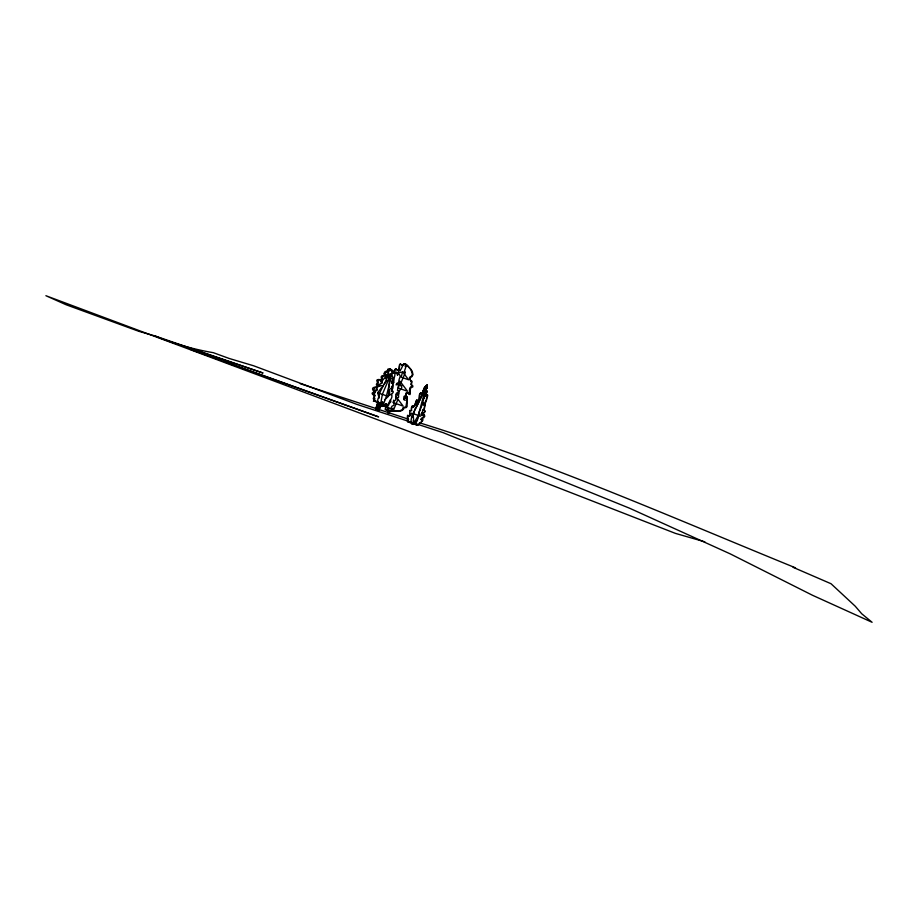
<?xml version="1.0" encoding="UTF-8"?>
<svg xmlns="http://www.w3.org/2000/svg" width="918" height="918" viewBox="0 0 918 918"><rect width="100%" height="100%" fill="white"/><g stroke="black" fill="none" stroke-linecap="round" stroke-linejoin="round"><path stroke-width="1.38" d="M389.622 395.509L389.645 389.817M389.668 379.857L389.668 377.023L382.358 394.338L380.752 403.358L382.657 401.614M380.557 402.692L378.606 410.403L380.89 403.495L381.613 403.771L381.211 405.205L383.311 402.509L383.265 403.415L383.919 402.91L386.099 397.345L390.839 378.17L390.896 373.947L389.668 375.967M384.091 404.035C383.862 406.869 383.058 404.666 381.647 403.461M391.929 391.389C393.088 386.191 390.46 390.081 393.329 391.883C393.145 393.145 390.529 394.694 391.906 395.509C392.376 398.251 389.863 400.523 388.704 403.071M385.342 378.595L390.127 369.059L390.265 370.379M384.55 399.881L388.348 396.404L389.668 377.023L388.991 379.639M392.238 380.477L391.596 381.957M392.927 372.501L392.984 371.801C391.975 369.128 390.093 369.793 387.912 369.116L387.224 371.377L385.216 371.469L383.758 373.844C388.004 375.118 383.667 375.313 381.888 375.841C379.604 377.023 383.827 381.027 380.408 380.867M383.506 404.287C383.001 407.592 386.145 407.156 386.283 404.046M390.735 376.024C389.771 370.218 385.273 382.84 383.621 384.929M399.296 369.082L399.559 366.167M392.491 385.858L392.502 386.696L391.504 386.501M393.156 373.282L395.543 368.669L397.643 370.264L399.078 368.956C399.319 358.961 401.338 368.313 404.54 363.62L407.489 365.421L412.228 371.193L412.997 374.67L411.952 376.587L409.91 377.746L410.541 380.637M396.358 393.225L396.06 394.488M424.564 390.219C421.901 393.96 419.744 401.476 415.854 407.753C414.144 408.464 414.156 415.797 411.734 416.829C411.218 418.941 411.023 420.765 410.862 422.796C411.757 423.978 412.951 421.373 412.538 423.944C414.523 422.59 415.406 425.791 418.642 424.598M381.613 406.169L380.557 405.951L380.66 404.723C376.093 402.635 375.531 401.614 373.821 399.227C371.847 398.905 375.737 396.186 374.555 394.683C374.108 393.099 375.473 391.791 375.588 390.311C378.113 390.861 376.541 387.832 377.241 386.455C382.255 386.249 378.79 384.286 379.937 384.068C382.76 382.485 381.922 379.065 382.324 376.862C389.243 374.819 381.222 373.167 386.765 371.824C387.557 368.382 391.779 368.703 393.627 371.974C397.058 373.557 392.755 379.65 392.594 385.617M421.959 415.223L422.728 409.577M423.301 405.343L423.68 402.532M424.254 398.297L425.585 388.417L422.062 394.614M385.606 404.207C384.883 407.649 387.235 402.199 387.339 404.792C390.127 403.323 388.417 407.764 385.87 404.046M385.617 373.729L385.985 374.51M381.418 403.461L378.847 410.484L377.952 410.174L380.339 404.31L378.549 410.369L381.395 403.105M418.585 413.421C421.913 412.584 416.336 418.975 418.206 417.828C416.783 421.488 415.418 426.078 411.608 423.668L411.792 422.291M425.045 391.194L425.585 388.417L413.146 413.674L413.834 423.141L416.818 420.696M397.081 373.833L397.666 373.672L397.643 375.106M411.757 407.867L411.677 408.728M409.887 413.238L410.059 415.865L407.925 415.716L408.074 421.993M397.31 375.06L397.724 372.49L394.327 373.396M422.337 394.224L422.682 393.535M412.974 423.301L413.582 424.311C414.098 422.131 415.12 426.181 416.187 423.634M389.025 376.828L388.704 377.757M393.719 400.122L393.134 402.612L403.128 406.089L395.715 396.243M399.927 381.142L398.309 388.039L407.535 391.252L400.776 382.267M380.27 403.45L377.975 410.185C379.903 409.451 380.775 404.769 381.854 403.507M396.737 373.098L396.255 372.054L393.248 373.098M389.175 412.308L388.498 412.985L389.129 410.185M379.926 402.6C378.526 403.759 380.259 405.251 380.327 403.404M385.95 406.835L385.135 409.359L388.325 410.346L387.981 412.802L389.048 413.157L389.955 410.874L398.825 411.092L402.268 409.784L403.036 407.649L405.94 406.823L406.8 401.338C406.708 395.383 406.754 394.694 404 399.846L404.058 396.381C406.812 396.128 404.758 392.835 406.904 392.514L407.959 392.996C411.034 397.31 407.89 388.44 410.931 386.742L412.228 386.214L410.771 384.149C413.743 380.718 405.859 378.354 411.413 376.277L412.434 374.349L410.862 369.334L405.802 364.171L404.574 363.643L402.543 364.767M396.094 384.883L396.851 383.368M423.267 393.432L423.921 388.268L426.996 384.894L425.527 389.117L425.585 392.17M419.342 399.319C418.654 396.691 419.515 391.034 421.867 393.627C424.001 392.537 421.385 389.289 423.99 390.919C424.759 390.471 425.195 385.916 426.457 385.858C423.898 386.558 423.198 391.779 421.959 393.684C418.493 390.62 420.823 399.525 418.241 400.259C414.787 398.814 416.359 405.171 413.456 407.225M426.732 385.285L427.329 385.009L427.111 386.065C427.926 388.05 424.472 390.15 426.721 390.712C428.476 392.043 423.737 395.084 425.849 395.761C429.567 391.676 426.514 400.064 426.354 398.848C427.857 396.083 428.006 392.766 425.149 396.151M385.663 408.613L385.95 409.876L388.899 410.53L388.83 413.089L389.691 410.794L392.319 409.933M387.683 409.21L387.385 410.082L388.566 411.264M398.894 391.401L401.728 387.832L401.602 385.296L400.11 385.847L400.099 384.837L405.056 373.213L405.251 371.882L404.287 372.559L404.161 371.985L406.261 365.789L405.251 366.603L405.515 363.953L404.436 364.492M378.4 402.497L376.323 409.279L378.4 403.243M397.953 399.537C393.065 396.255 399.582 398.481 398.596 396.783L398.469 392.732M383.426 385.193C383.058 387.029 379.008 392.468 378.962 396.702C377.206 400.019 377.723 400.959 378.113 401.9C378.721 402.818 378.514 404.712 380.477 403.059M426.629 385.514L424.942 388.647M378.078 402.394L375.726 409.061L376.609 409.371C380.339 395.589 379.375 408.728 380.947 404.264M378.009 402.371L375.634 409.038L376.678 409.382L378.755 403.369L381.119 404.849C380.431 406.846 382.978 407.099 383.311 405.09M388.348 411.757L387.947 412.779L389.025 413.146L389.989 410.885L394.958 410.782C397.678 411.826 401.786 411.574 403.576 409.141L403.702 408.028L406.318 407.523L407.11 406.502L407.156 396.484L405.779 397.85M412.033 407.053L412.274 405.94L411.287 408.085L411.585 410.139L409.795 410.484L409.956 415.28L409.107 416.026L407.741 415.234L407.408 415.923L407.431 421.339L409.302 421.982C409.841 423.818 411.62 420.777 411.643 423.244M374.969 390.598L375.91 390.655M423.462 393.615L425.585 388.417L418.298 415.395L413.834 423.141L413.249 420.651M418.723 412.974C423.473 403.438 424.277 394.66 425.814 389.209M390.391 377.723C391.607 368.956 384.263 378.239 382.095 381.131C381.211 378.882 374.303 378.709 377.596 382.198C376.346 384.229 375.313 385.778 378.514 384.883C379.559 388.211 370.126 385.583 373.11 390.483C376.942 392.824 368.875 391.825 373.672 395.256C376.128 394.797 372.754 397.161 374.659 397.976M376.07 390.678L376.587 389.232L376.805 390.575M380.465 385.927L381.532 385.353M388.934 407.569C387.166 409.967 386.053 405.343 385.571 404.333M386.65 372.111L388.107 371.32M392.181 386.375L391.642 388.222C393.753 391.229 392.904 383.483 392.204 381.44C394.097 379.547 392.307 371.87 389.473 375.588M425.929 388.98L427.019 388.084M377.493 401.568L377.585 402.222M419.342 399.789L417.954 400.718M416.416 404.517L419.951 398.32M424.541 395.348C427.191 393.294 427.386 390.196 425.941 389.932C424.265 391.688 427.868 383.001 427.145 386.088L427.134 387.993M381.096 404.287L380.052 405.882L379.788 404.368C378.836 402.692 378.055 407.856 378.618 403.45M378.652 402.21L375.898 409.13L376.483 409.313L378.595 403.3L379.696 403.713M414.018 423.921L417.529 425.206L421.075 422.36L422.498 419.583L421.27 419.87L420.914 419.101L424.391 415.888L424.001 414.718L421.041 414.959L421.798 412.997C423.864 414.454 426.537 410.794 423.806 410.289L425.344 401.694C428.006 396.794 426.101 400.65 425.275 403.587L424.105 410.461C426.514 410.851 423.141 413.628 422.028 413.123M410.208 410.713L411.689 410.679M389.381 411.528C390.207 410.598 391.47 411.907 391.676 408.728L393.271 408.258L393.592 409.772L397.804 399.743M379.191 398.079L377.631 392.812L387.086 380.396M399.996 364.687C400.902 362.656 401.223 366.339 402.566 365.341M394.396 372.456L394.855 369.943L395.945 368.898L397.517 370.39L398.492 370.172M385.181 405.435C387.809 402.6 387.109 408.051 389.37 408.659L390.506 408.739L392.078 406.135C396.668 405.022 391.848 402.899 394.12 401.223C397.769 399.502 394.396 396.289 397.115 393.088C398.492 390.047 396.909 395.991 398.125 395.383C399.066 393.065 399.812 391.068 397.437 390.322C398.435 387.201 398.332 384.653 398.791 381.452C399.02 377.539 401.418 376.575 399.33 374.533C398.963 372.719 397.173 376.265 397.999 373.511C398.469 372.674 398.997 368.439 399.961 370.803C403.002 366.752 401.602 365.754 404.93 363.746L405.802 364.951M375.955 400.822L373.419 401.327L374.98 398.802M382.336 382.508L382.06 383.254M380.522 381.05L382.336 380.27M410.805 380.74L412.056 381.349L411.425 384.516L412.928 386.019L412.618 387.155L411.643 387.144C408.453 388.899 411.941 397.804 408.625 393.374M386.168 376.759L386.053 376.954M391.745 391.63L392.525 390.781L390.609 388.36M382.186 404.356L381.475 404.23M405.251 400.374L404.379 399.33L404.574 396.668C407.454 396.519 405.251 393.076 407.5 392.847L408.292 393.007M397.264 373.351L401.212 372.123M419.136 424.288L422.75 420.628L422.831 419.537L421.213 419.572L421.695 418.459L423.657 417.874L424.77 416.29L424.391 414.925L422.808 415.395M381.831 405.033L380.224 405.492L379.949 403.553M381.326 404.746L379.65 405.159L379.318 403.197M388.658 369.38L390.758 369.208L391.814 372.501L394.189 371.205L394.063 373.27M407.982 421.936L409.049 421.832C409.68 423.68 411.849 420.547 411.505 423.611L413.88 424.426M793.106 567.324L831.019 583.722L855.209 606.19L861.727 613.763L872.1 622.289L812.419 595.231L730.235 553.875L629.702 508.274L443.13 432.653L356.563 404.264L253.62 365.777L229.041 358.422L213.355 352.696A3373.294 959.769 -71 0 1 154.901 335.931L138.847 331.318L66.096 304.742L45.9 295.711L529.686 476.603L675.487 533.404L704.829 541.815M411.482 413.18L413.146 413.674M377.631 392.812L388.348 396.404M300.301 383.713L408.648 419.239M419.48 422.796C547.943 462.592 671.161 517.098 795.527 567.84M414.443 414.098L420.616 416.221M175.602 343.481L263.041 373.029L154.901 335.931M391.47 381.75L393.971 382.599L393.363 378.445M225.782 362.335L378.606 416.875L190.749 349.529M387.075 406.181C384.252 407.902 386.191 405.343 384.298 404.586M388.624 404.528C388.624 402.681 392.284 402.715 390.276 399.892M413.387 407.202L412.366 406.238L413.157 407.053L413.834 405.607L414.615 405.756L416.669 399.973L417.483 400.673M374.923 395.945C370.918 393.156 376.885 392.72 374.383 390.816C372.444 387.029 378.124 387.465 379.478 385.95C379.834 383.494 376.277 386.822 377.608 384.619C379.272 383.357 376.46 379.008 380.029 379.708M390.643 394.602L391.366 394.189M411.769 414.42L412.366 416.91M393.283 380.936L391.871 383.081L393.283 380.936M425.08 394.751C425.149 397.31 426.572 391.894 425.08 394.751M387.809 377.321L387.866 377.344M390.322 378.296L390.322 378.296M392.112 373.821L391.366 373.878L392.112 373.821M398.538 383.036C395.853 387.407 396.645 381.957 398.538 383.036M402.532 371.71L401.235 377.206L408.602 379.777L402.532 371.71M391.986 378.56L392.399 379.1L392.078 378.514"/></g></svg>
